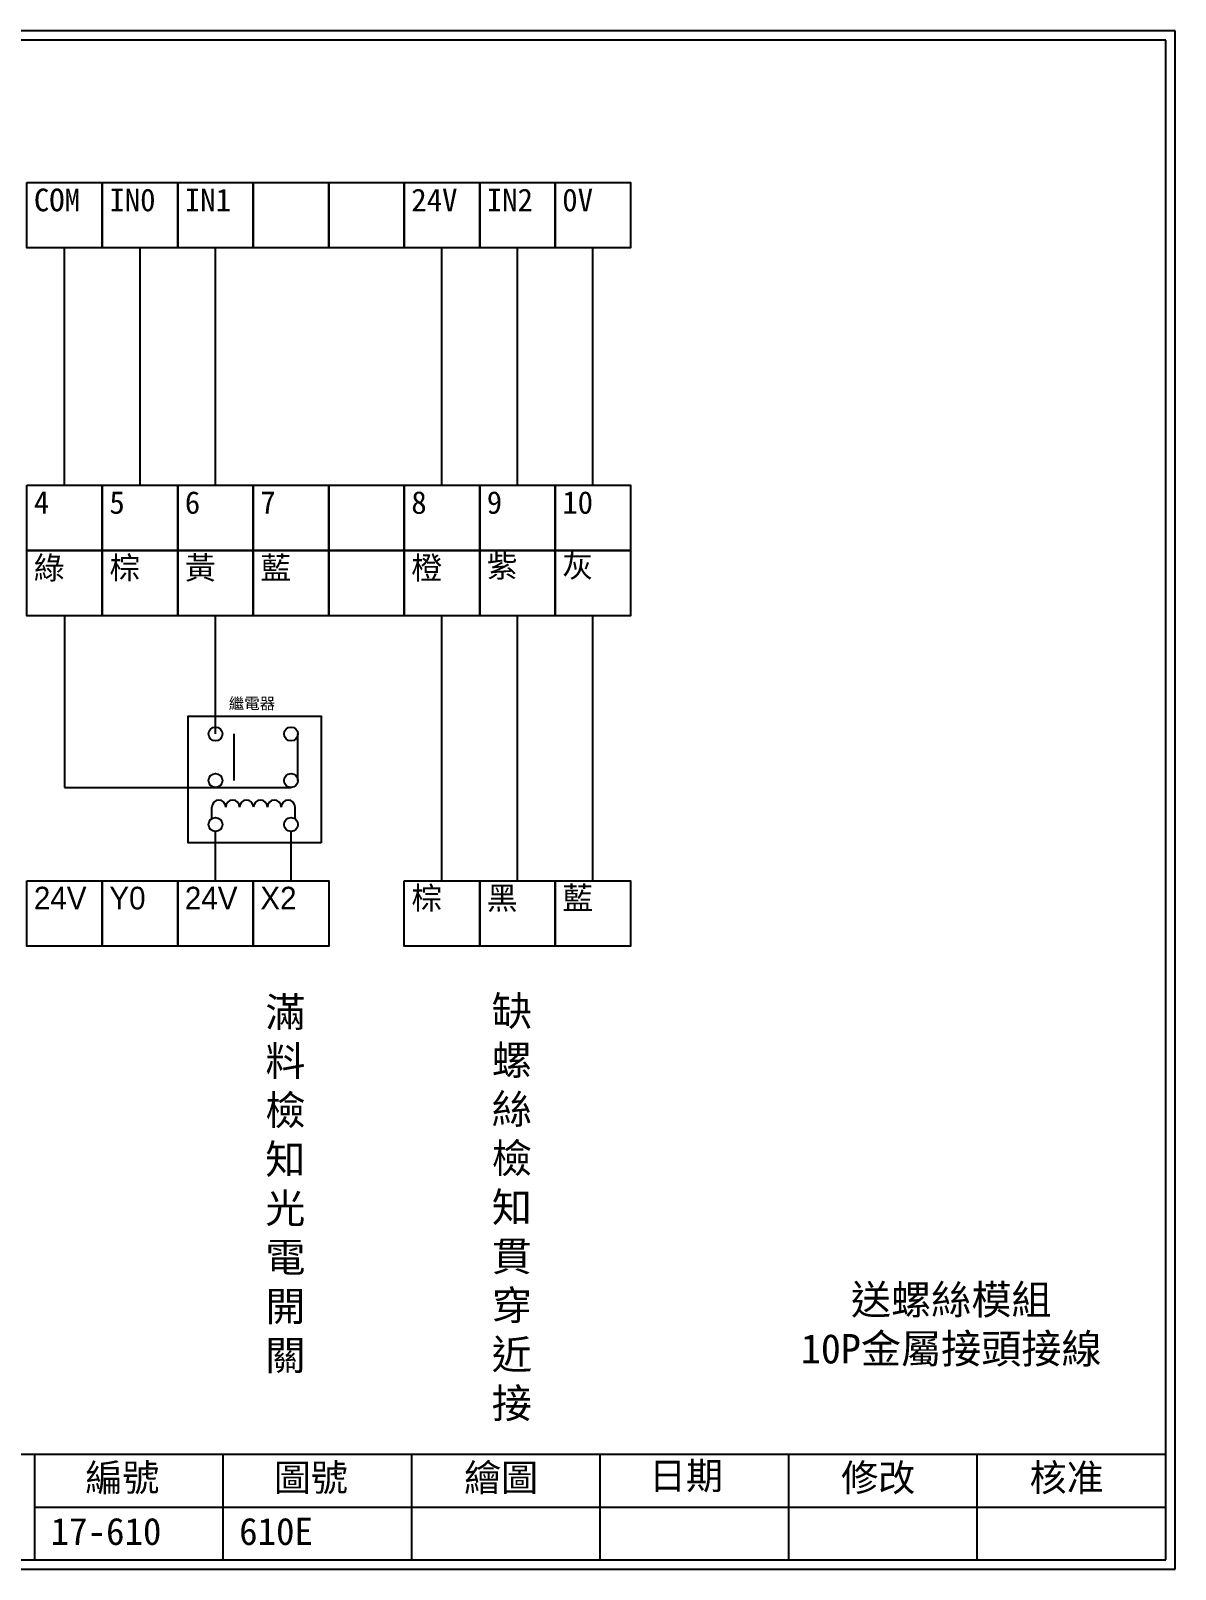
# Model space of a CAD drawing. Extents: x 627 to 914, y 3 to 207.
# Drawn here: x 762.4 to 914.2, y 3 to 207 of the extents above; entities that cross this region are included whole.
import ezdxf

# ---------------------------------------------------------------- set-up
doc = ezdxf.new("R2010")
doc.units = 0
doc.layers.get('0').update_dxf_attribs({"linetype": 'CONTINUOUS'})
doc.layers.add('圖框層', color=7, linetype='CONTINUOUS')
doc.layers.add('標尺寸層', color=3, linetype='CONTINUOUS')
doc.styles.add('CNS', font='romanc.shx', dxfattribs={"bigfont": 'chineset.shx'})
doc.styles.add('STSL', font='kaiu.ttf')

msp = doc.modelspace()

# ---------------------------------------------------------------- linework, layer by layer
for p, q in [((786.93, 94.28), (786.93, 100.82)), ((796.94, 94.28), (796.94, 100.82))]:
    msp.add_line(p, q)
for points in [[(761.9, 186.84), (771.91, 186.84), (771.91, 178.18), (761.9, 178.18)], [(771.91, 186.84), (781.92, 186.84), (781.92, 178.18), (771.91, 178.18)], [(781.92, 186.84), (791.93, 186.84), (791.93, 178.18), (781.92, 178.18)], [(791.93, 186.84), (801.94, 186.84), (801.94, 178.18), (791.93, 178.18)], [(801.94, 186.84), (811.95, 186.84), (811.95, 178.18), (801.94, 178.18)], [(811.95, 186.84), (821.96, 186.84), (821.96, 178.18), (811.95, 178.18)], [(821.96, 186.84), (831.97, 186.84), (831.97, 178.18), (821.96, 178.18)], [(831.97, 186.84), (841.98, 186.84), (841.98, 178.18), (831.97, 178.18)], [(761.9, 146.73), (771.91, 146.73), (771.91, 138.07), (761.9, 138.07)], [(771.91, 146.73), (781.92, 146.73), (781.92, 138.07), (771.91, 138.07)], [(781.92, 146.73), (791.93, 146.73), (791.93, 138.07), (781.92, 138.07)], [(791.93, 146.73), (801.94, 146.73), (801.94, 138.07), (791.93, 138.07)], [(801.94, 146.73), (811.95, 146.73), (811.95, 138.07), (801.94, 138.07)], [(811.95, 146.73), (821.96, 146.73), (821.96, 138.07), (811.95, 138.07)], [(821.96, 146.73), (831.97, 146.73), (831.97, 138.07), (821.96, 138.07)], [(831.97, 146.73), (841.98, 146.73), (841.98, 138.07), (831.97, 138.07)], [(761.9, 138.07), (771.91, 138.07), (771.91, 129.4), (761.9, 129.4)], [(771.91, 138.07), (781.92, 138.07), (781.92, 129.4), (771.91, 129.4)], [(781.92, 138.07), (791.93, 138.07), (791.93, 129.4), (781.92, 129.4)], [(791.93, 138.07), (801.94, 138.07), (801.94, 129.4), (791.93, 129.4)], [(801.94, 138.07), (811.95, 138.07), (811.95, 129.4), (801.94, 129.4)], [(811.95, 138.07), (821.96, 138.07), (821.96, 129.4), (811.95, 129.4)], [(821.96, 138.07), (831.97, 138.07), (831.97, 129.4), (821.96, 129.4)], [(831.97, 138.07), (841.98, 138.07), (841.98, 129.4), (831.97, 129.4)], [(761.9, 94.28), (771.91, 94.28), (771.91, 85.62), (761.9, 85.62)], [(771.91, 94.28), (781.92, 94.28), (781.92, 85.62), (771.91, 85.62)], [(781.92, 94.28), (791.93, 94.28), (791.93, 85.62), (781.92, 85.62)], [(791.93, 94.28), (801.94, 94.28), (801.94, 85.62), (791.93, 85.62)], [(811.95, 94.28), (821.96, 94.28), (821.96, 85.62), (811.95, 85.62)], [(821.96, 94.28), (831.97, 94.28), (831.97, 85.62), (821.96, 85.62)], [(831.97, 94.28), (841.98, 94.28), (841.98, 85.62), (831.97, 85.62)]]:
    msp.add_lwpolyline(points, close=True)
at = {"layer": '圖框層', "color": 7}
for p, q in [((914.2, 206.97), (627.2, 206.97)), ((914.2, 3), (914.2, 206.97)), ((912.95, 205.72), (628.45, 205.72)), ((912.95, 4.25), (912.95, 205.72)), ((628.45, 18.25), (912.95, 18.25)), ((762.95, 4.25), (762.95, 18.25)), ((787.95, 4.25), (787.95, 18.25)), ((812.95, 4.25), (812.95, 18.25)), ((837.95, 4.25), (837.95, 18.25)), ((862.95, 4.25), (862.95, 18.25)), ((887.95, 4.25), (887.95, 18.25)), ((762.95, 11.25), (912.95, 11.25)), ((628.45, 4.25), (912.95, 4.25)), ((627.2, 3), (914.2, 3))]:
    msp.add_line(p, q, dxfattribs=at)
at = {"layer": '標尺寸層'}
for p, q in [((766.91, 146.73), (766.91, 178.18)), ((776.92, 146.73), (776.92, 178.18)), ((786.93, 146.73), (786.93, 178.18)), ((816.96, 146.73), (816.96, 178.18)), ((826.97, 146.73), (826.97, 178.18)), ((836.98, 146.73), (836.98, 178.18)), ((766.91, 129.4), (766.91, 106.65)), ((786.93, 113.74), (786.93, 129.4)), ((816.96, 94.28), (816.96, 129.4)), ((826.97, 94.28), (826.97, 129.4)), ((836.98, 94.28), (836.98, 129.4)), ((789.38, 107.57), (789.38, 113.74)), ((797.86, 107.57), (797.86, 113.74)), ((766.91, 106.65), (786.93, 106.65)), ((786.93, 106.65), (796.94, 106.65)), ((786.44, 102.56), (786.44, 104.05)), ((797.48, 102.49), (797.48, 104.05))]:
    msp.add_line(p, q, dxfattribs=at)
msp.add_lwpolyline([(800.92, 99.3), (783.28, 99.3), (783.28, 116.11), (800.92, 116.11)], close=True, dxfattribs=at)
at = {"layer": '標尺寸層', "color": 7}
for centre in [(786.93, 113.74), (796.94, 113.74), (786.93, 107.57), (796.94, 107.57), (786.93, 101.74), (796.94, 101.74)]:
    msp.add_circle(centre, 0.92, dxfattribs=at)
for centre in [(787.36, 104.05), (789.2, 104.05), (791.04, 104.05), (792.88, 104.05), (794.72, 104.05), (796.56, 104.05)]:
    msp.add_arc(centre, 0.92, 0, 180, dxfattribs=at)

# ---------------------------------------------------------------- texts
at = {"attachment_point": 1}
for s, insert, char_height, width in [('COM', (762.84, 186.04), 3, 8.2913), ('IN0', (772.85, 186.04), 3, 8.2913), ('IN1', (782.86, 186.04), 3, 8.2913), ('24V', (812.89, 186.04), 3, 8.2913), ('IN2', (822.9, 186.04), 3, 8.2913), ('0V', (832.91, 186.04), 3, 8.2913), ('4', (762.84, 145.93), 3, 8.2913), ('5', (772.85, 145.93), 3, 8.2913), ('6', (782.86, 145.93), 3, 8.2913), ('7', (792.87, 145.93), 3, 8.2913), ('8', (812.89, 145.93), 3, 8.2913), ('9', (822.9, 145.93), 3, 8.2913), ('10', (832.91, 145.93), 3, 8.2913), ('{\\fPMingLiU|b0|i0|c136|p18;綠}', (762.84, 137.27), 3, 8.2913), ('{\\fPMingLiU|b0|i0|c136|p18;棕}', (772.85, 137.27), 3, 8.2913), ('{\\fPMingLiU|b0|i0|c136|p18;黃}', (782.86, 137.27), 3, 8.2913), ('{\\fPMingLiU|b0|i0|c136|p18;藍}', (792.87, 137.27), 3, 8.2913), ('{\\fPMingLiU|b0|i0|c136|p18;橙}', (812.89, 137.27), 3, 8.2913), ('{\\fPMingLiU|b0|i0|c136|p18;紫}', (822.9, 137.51), 3, 8.2913), ('{\\fPMingLiU|b0|i0|c136|p18;灰}', (832.91, 137.51), 3, 8.2913), ('{\\fPMingLiU|b0|i0|c136|p18;繼電器}', (788.69, 118.54), 1.5, 7.1347), ('{\\fPMingLiU|b0|i0|c136|p18;棕}', (812.89, 93.48), 3, 8.2913), ('{\\fPMingLiU|b0|i0|c136|p18;藍}', (832.91, 93.48), 3, 8.2913), ('{\\fPMingLiU|b0|i0|c136|p18;24V}', (762.84, 93.48), 3, 8.2913), ('{\\fPMingLiU|b0|i0|c136|p18;Y0}', (772.85, 93.48), 3, 8.2913), ('{\\fPMingLiU|b0|i0|c136|p18;24V}', (782.86, 93.48), 3, 8.2913), ('{\\fPMingLiU|b0|i0|c136|p18;X2}', (792.87, 93.48), 3, 8.2913), ('{\\fPMingLiU|b0|i0|c136|p18;黑}', (822.9, 93.48), 3, 8.2913)]:
    msp.add_mtext(s, dxfattribs=dict(at, insert=insert, char_height=char_height, width=width))
at = {"layer": '圖框層', "color": 4, "style": 'STSL'}
for s, p in [('編號', (769.66, 13.34)), ('圖號', (794.66, 13.34)), ('繪圖', (819.89, 13.34)), ('日期', (844.41, 13.59)), ('修改', (869.89, 13.34)), ('核准', (894.89, 13.34)), ('17-610', (765.06, 6.22)), ('610E', (790.06, 6.22))]:
    msp.add_text(s, height=3.6, dxfattribs=at).set_placement(p)
at = {"layer": '標尺寸層', "color": 7, "char_height": 3.9, "attachment_point": 5, "style": 'CNS'}
for s, insert, width in [('{\\fDFKai-SB|b0|i0|c136|p65;滿料檢知光電開關}', (796.19, 53.9), 8.6627), ('{\\fDFKai-SB|b0|i0|c136|p65;缺螺絲檢知貫穿近接}', (826.22, 50.79), 8.6627), ('{\\fDFKai-SB|b0|i0|c136|p65;送螺絲模組\\P10P金屬接頭接線}', (884.49, 35.27), 46.8521)]:
    msp.add_mtext(s, dxfattribs=dict(at, insert=insert, width=width))

doc.saveas('drawing.dxf')
